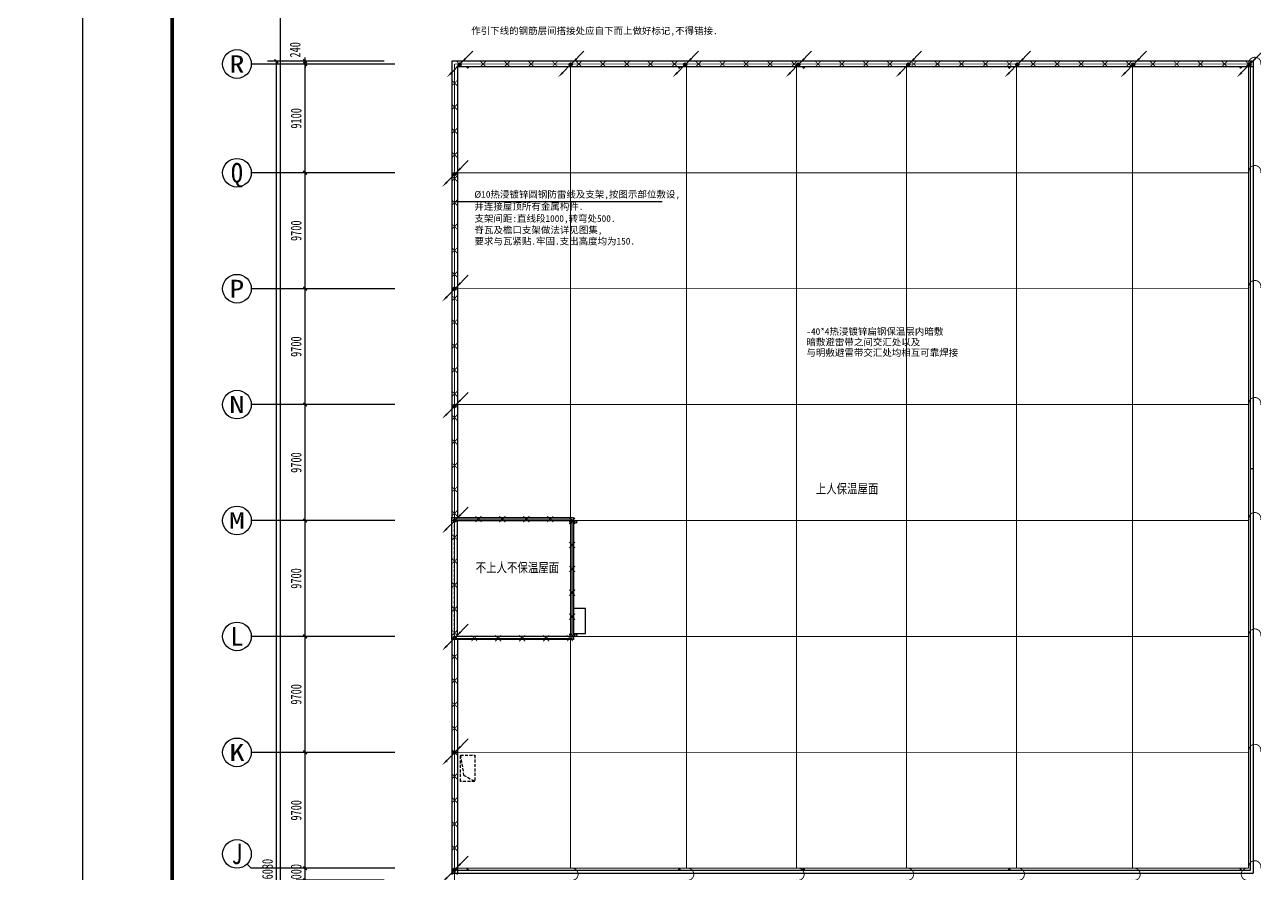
# Model space of a CAD drawing. Header units: millimetres. Extents: x -633009578 to 5705885, y -633235091 to 2571734.
# Drawn here: x 3751059 to 3853920, y 1923908 to 1994937 of the extents above; entities that cross this region are included whole.
import ezdxf
from ezdxf.enums import TextEntityAlignment as Align

# ---------------------------------------------------------------- set-up
doc = ezdxf.new("R2010")
doc.units = ezdxf.units.MM
doc.header["$LTSCALE"] = 1000
doc.header["$MEASUREMENT"] = 0
doc.linetypes.add('DASH', pattern=[0.35, 0.25, -0.1])
doc.linetypes.add('HIDDEN', pattern=[0.375, 0.25, -0.125])
doc.layers.get('0').update_dxf_attribs({"color": 9})
for name, color, linetype in [('3T_WOOD', 21, 'Continuous'), ('A-ABOV(投影线)', 154, 'HIDDEN'), ('A-FLOR(看线)', 8, 'Continuous'), ('A-ROOF(屋顶)', 11, 'Continuous'), ('A-ST(雨水管)', 161, 'Continuous'), ('AXIS_TEXT', 7, 'Continuous'), ('C-AXIS(轴号)', 3, 'Continuous'), ('PUB_TEXT', 7, 'Continuous'), ('电-弱电平面-箭头', 3, 'Continuous'), ('电-强电平面-设备', 4, 'Continuous'), ('电-接地防雷-接地线', 132, 'Continuous'), ('电-接地防雷-防雷卡子', 94, 'Continuous'), ('电-接地防雷-防雷线', 94, 'Continuous'), ('设备-箱柜', 3, 'Continuous'), ('院图签、封面151013$0$PUB_TITLE', 153, 'Continuous'), ('院图签、封面151013$0$图签文字', 4, 'Continuous')]:
    doc.layers.add(name, color=color, linetype=linetype)
doc.styles.add('_TCH_AXIS', font='simhei.ttf', dxfattribs={"bigfont": 'GBCBIG'})
doc.styles.add('_TCH_DIM', font='simhei.ttf', dxfattribs={"width": 0.8, "bigfont": 'hztxt.shx'})
doc.styles.add('_TCH_DIM_T3', font='simhei.ttf', dxfattribs={"width": 0.707, "bigfont": 'GBCBIG'})
doc.styles.add('COMPLEX', font='simhei.ttf')
doc.styles.add('IDQSTYLE', font='simhei.ttf', dxfattribs={"width": 0.707, "bigfont": 'hztxt.shx'})
doc.styles.get("Standard").update_dxf_attribs({"font": 'simhei.ttf', "bigfont": 'hztxt.shx'})
doc.styles.add('宋', font='simhei.ttf', dxfattribs={"width": 0.8})
doc.styles.add('院图签、封面151013$0$-宋体', font='simhei.ttf', dxfattribs={"width": 0.8})
doc.linetypes.add('GDLine', pattern='A,1,-3,5.8,["|",Standard,S=4,R=-45,X=-1.407,Y=-0.7],-0.1,["|",Standard,S=4,R=-45,X=-1.407,Y=-0.7],-0.1,["|",Standard,S=4,R=-45,X=-1.407,Y=-0.7],-0.1,["|",Standard,S=4,R=-45,X=-1.407,Y=-0.7],-0.1,5.8,-3,1', length=20)
doc.dimstyles.new('_TCH_ARCH&&300', dxfattribs={"dimtxt": 892.5, "dimasz": 300, "dimexe": 750, "dimexo": 900, "dimgap": 300, "dimtad": 1, "dimdec": 0, "dimzin": 0, "dimdsep": 46, "dimtxsty": '_TCH_DIM_T3', "dimblk": 'ARCHTICK', "dimcen": 0.09, "dimclrt": 7, "dimazin": 2, "dimtfac": 1, "dimtdec": 0, "dimtix": 1, "dimtmove": 2, "dimatfit": 3, "dimfxl": 1, "dimtolj": 1, "dimtzin": 0, "dimarcsym": 0})

# ---------------------------------------------------------------- blocks, each defined once
blk = doc.blocks.new('_ArchTick')
at = {"color": 0, "linetype": 'ByBlock', "const_width": 0.4}
blk.add_lwpolyline([(-0.5, -0.5), (0.5, 0.5)], dxfattribs=at)
blk = doc.blocks.new('*D61')
at = {"layer": 'C-AXIS(轴号)', "color": 0, "lineweight": -2, "transparency": 16777216}
for p, q in [((1116041, 1042112), (1108691, 1042112)), ((1109441, 1042112), (1109441, 1042412)), ((1109441, 1041112), (1109441, 1042112)), ((1116041, 1041112), (1108691, 1041112)), ((1109441, 1041112), (1109441, 1040812))]:
    blk.add_line(p, q, dxfattribs=at)
at = {"layer": 'Defpoints', "color": 0, "transparency": 16777216}
for p in [(1109441, 1042112), (1116941, 1042112), (1116941, 1041112)]:
    blk.add_point(p, dxfattribs=at)
at = {"layer": 'C-AXIS(轴号)', "color": 0, "linetype": 'ByBlock', "lineweight": -2, "transparency": 16777216, "xscale": 300, "yscale": 300, "zscale": 300}
for p, rotation in [((1109441, 1042112), 270), ((1109441, 1041112), 90)]:
    blk.add_blockref('_ArchTick', p, dxfattribs=dict(at, rotation=rotation))
at = {"layer": 'C-AXIS(轴号)', "color": 7, "transparency": 16777216, "insert": (1108694, 1041612), "char_height": 892.5, "attachment_point": 5, "rotation": 90, "style": '_TCH_DIM_T3'}
blk.add_mtext('\\A1;1000', dxfattribs=at)
blk = doc.blocks.new('*D62')
at = {"layer": 'C-AXIS(轴号)', "color": 0, "lineweight": -2, "transparency": 16777216}
for p, q in [((1116041, 1051812), (1108691, 1051812)), ((1109441, 1042112), (1109441, 1051812)), ((1116041, 1042112), (1108691, 1042112))]:
    blk.add_line(p, q, dxfattribs=at)
at = {"layer": 'Defpoints', "color": 0, "transparency": 16777216}
for p in [(1109441, 1051812), (1116941, 1051812), (1116941, 1042112)]:
    blk.add_point(p, dxfattribs=at)
at = {"layer": 'C-AXIS(轴号)', "color": 0, "linetype": 'ByBlock', "lineweight": -2, "transparency": 16777216, "xscale": 300, "yscale": 300, "zscale": 300}
for p, rotation in [((1109441, 1051812), 90), ((1109441, 1042112), 270)]:
    blk.add_blockref('_ArchTick', p, dxfattribs=dict(at, rotation=rotation))
at = {"layer": 'C-AXIS(轴号)', "color": 7, "transparency": 16777216, "insert": (1108694, 1046962), "char_height": 892.5, "attachment_point": 5, "rotation": 90, "style": '_TCH_DIM_T3'}
blk.add_mtext('\\A1;9700', dxfattribs=at)
blk = doc.blocks.new('*D63')
at = {"layer": 'C-AXIS(轴号)', "color": 0, "lineweight": -2, "transparency": 16777216}
for p, q in [((1116041, 1061512), (1108691, 1061512)), ((1109441, 1051812), (1109441, 1061512)), ((1116041, 1051812), (1108691, 1051812))]:
    blk.add_line(p, q, dxfattribs=at)
at = {"layer": 'Defpoints', "color": 0, "transparency": 16777216}
for p in [(1109441, 1061512), (1116941, 1061512), (1116941, 1051812)]:
    blk.add_point(p, dxfattribs=at)
at = {"layer": 'C-AXIS(轴号)', "color": 0, "linetype": 'ByBlock', "lineweight": -2, "transparency": 16777216, "xscale": 300, "yscale": 300, "zscale": 300}
for p, rotation in [((1109441, 1061512), 90), ((1109441, 1051812), 270)]:
    blk.add_blockref('_ArchTick', p, dxfattribs=dict(at, rotation=rotation))
at = {"layer": 'C-AXIS(轴号)', "color": 7, "transparency": 16777216, "insert": (1108694, 1056662), "char_height": 892.5, "attachment_point": 5, "rotation": 90, "style": '_TCH_DIM_T3'}
blk.add_mtext('\\A1;9700', dxfattribs=at)
blk = doc.blocks.new('*D64')
at = {"layer": 'C-AXIS(轴号)', "color": 0, "lineweight": -2, "transparency": 16777216}
for p, q in [((1116041, 1071212), (1108691, 1071212)), ((1109441, 1061512), (1109441, 1071212)), ((1116041, 1061512), (1108691, 1061512))]:
    blk.add_line(p, q, dxfattribs=at)
at = {"layer": 'Defpoints', "color": 0, "transparency": 16777216}
for p in [(1109441, 1071212), (1116941, 1071212), (1116941, 1061512)]:
    blk.add_point(p, dxfattribs=at)
at = {"layer": 'C-AXIS(轴号)', "color": 0, "linetype": 'ByBlock', "lineweight": -2, "transparency": 16777216, "xscale": 300, "yscale": 300, "zscale": 300}
for p, rotation in [((1109441, 1071212), 90), ((1109441, 1061512), 270)]:
    blk.add_blockref('_ArchTick', p, dxfattribs=dict(at, rotation=rotation))
at = {"layer": 'C-AXIS(轴号)', "color": 7, "transparency": 16777216, "insert": (1108694, 1066362), "char_height": 892.5, "attachment_point": 5, "rotation": 90, "style": '_TCH_DIM_T3'}
blk.add_mtext('\\A1;9700', dxfattribs=at)
blk = doc.blocks.new('*D65')
at = {"layer": 'C-AXIS(轴号)', "color": 0, "lineweight": -2, "transparency": 16777216}
for p, q in [((1116041, 1080912), (1108691, 1080912)), ((1109441, 1071212), (1109441, 1080912)), ((1116041, 1071212), (1108691, 1071212))]:
    blk.add_line(p, q, dxfattribs=at)
at = {"layer": 'Defpoints', "color": 0, "transparency": 16777216}
for p in [(1109441, 1080912), (1116941, 1080912), (1116941, 1071212)]:
    blk.add_point(p, dxfattribs=at)
at = {"layer": 'C-AXIS(轴号)', "color": 0, "linetype": 'ByBlock', "lineweight": -2, "transparency": 16777216, "xscale": 300, "yscale": 300, "zscale": 300}
for p, rotation in [((1109441, 1080912), 90), ((1109441, 1071212), 270)]:
    blk.add_blockref('_ArchTick', p, dxfattribs=dict(at, rotation=rotation))
at = {"layer": 'C-AXIS(轴号)', "color": 7, "transparency": 16777216, "insert": (1108694, 1076062), "char_height": 892.5, "attachment_point": 5, "rotation": 90, "style": '_TCH_DIM_T3'}
blk.add_mtext('\\A1;9700', dxfattribs=at)
blk = doc.blocks.new('*D66')
at = {"layer": 'C-AXIS(轴号)', "color": 0, "lineweight": -2, "transparency": 16777216}
for p, q in [((1116041, 1090612), (1108691, 1090612)), ((1109441, 1080912), (1109441, 1090612)), ((1116041, 1080912), (1108691, 1080912))]:
    blk.add_line(p, q, dxfattribs=at)
at = {"layer": 'Defpoints', "color": 0, "transparency": 16777216}
for p in [(1109441, 1090612), (1116941, 1090612), (1116941, 1080912)]:
    blk.add_point(p, dxfattribs=at)
at = {"layer": 'C-AXIS(轴号)', "color": 0, "linetype": 'ByBlock', "lineweight": -2, "transparency": 16777216, "xscale": 300, "yscale": 300, "zscale": 300}
for p, rotation in [((1109441, 1090612), 90), ((1109441, 1080912), 270)]:
    blk.add_blockref('_ArchTick', p, dxfattribs=dict(at, rotation=rotation))
at = {"layer": 'C-AXIS(轴号)', "color": 7, "transparency": 16777216, "insert": (1108694, 1085762), "char_height": 892.5, "attachment_point": 5, "rotation": 90, "style": '_TCH_DIM_T3'}
blk.add_mtext('\\A1;9700', dxfattribs=at)
blk = doc.blocks.new('*D67')
at = {"layer": 'C-AXIS(轴号)', "color": 0, "lineweight": -2, "transparency": 16777216}
for p, q in [((1116041, 1100312), (1108691, 1100312)), ((1109441, 1090612), (1109441, 1100312)), ((1116041, 1090612), (1108691, 1090612))]:
    blk.add_line(p, q, dxfattribs=at)
at = {"layer": 'Defpoints', "color": 0, "transparency": 16777216}
for p in [(1109441, 1100312), (1116941, 1100312), (1116941, 1090612)]:
    blk.add_point(p, dxfattribs=at)
at = {"layer": 'C-AXIS(轴号)', "color": 0, "linetype": 'ByBlock', "lineweight": -2, "transparency": 16777216, "xscale": 300, "yscale": 300, "zscale": 300}
for p, rotation in [((1109441, 1100312), 90), ((1109441, 1090612), 270)]:
    blk.add_blockref('_ArchTick', p, dxfattribs=dict(at, rotation=rotation))
at = {"layer": 'C-AXIS(轴号)', "color": 7, "transparency": 16777216, "insert": (1108694, 1095462), "char_height": 892.5, "attachment_point": 5, "rotation": 90, "style": '_TCH_DIM_T3'}
blk.add_mtext('\\A1;9700', dxfattribs=at)
blk = doc.blocks.new('*D68')
at = {"layer": 'C-AXIS(轴号)', "color": 0, "lineweight": -2, "transparency": 16777216}
for p, q in [((1116041, 1109412), (1108691, 1109412)), ((1109441, 1100312), (1109441, 1109412)), ((1116041, 1100312), (1108691, 1100312))]:
    blk.add_line(p, q, dxfattribs=at)
at = {"layer": 'Defpoints', "color": 0, "transparency": 16777216}
for p in [(1109441, 1109412), (1116941, 1109412), (1116941, 1100312)]:
    blk.add_point(p, dxfattribs=at)
at = {"layer": 'C-AXIS(轴号)', "color": 0, "linetype": 'ByBlock', "lineweight": -2, "transparency": 16777216, "xscale": 300, "yscale": 300, "zscale": 300}
for p, rotation in [((1109441, 1109412), 90), ((1109441, 1100312), 270)]:
    blk.add_blockref('_ArchTick', p, dxfattribs=dict(at, rotation=rotation))
at = {"layer": 'C-AXIS(轴号)', "color": 7, "transparency": 16777216, "insert": (1108694, 1104862), "char_height": 892.5, "attachment_point": 5, "rotation": 90, "style": '_TCH_DIM_T3'}
blk.add_mtext('\\A1;9100', dxfattribs=at)
blk = doc.blocks.new('*D69')
at = {"layer": 'C-AXIS(轴号)', "color": 0, "lineweight": -2, "transparency": 16777216}
for p, q in [((1109441, 1109652), (1109441, 1109952)), ((1116041, 1109652), (1108691, 1109652)), ((1116041, 1109412), (1108691, 1109412)), ((1109441, 1109412), (1109441, 1109652)), ((1109441, 1109412), (1109441, 1109112))]:
    blk.add_line(p, q, dxfattribs=at)
at = {"layer": 'Defpoints', "color": 0, "transparency": 16777216}
for p in [(1109441, 1109652), (1116941, 1109652), (1116941, 1109412)]:
    blk.add_point(p, dxfattribs=at)
at = {"layer": 'C-AXIS(轴号)', "color": 0, "linetype": 'ByBlock', "lineweight": -2, "transparency": 16777216, "xscale": 300, "yscale": 300, "zscale": 300}
for p, rotation in [((1109441, 1109652), 270), ((1109441, 1109412), 90)]:
    blk.add_blockref('_ArchTick', p, dxfattribs=dict(at, rotation=rotation))
at = {"layer": 'C-AXIS(轴号)', "color": 7, "transparency": 16777216, "insert": (1108616, 1110600), "char_height": 892.5, "attachment_point": 5, "rotation": 90, "style": '_TCH_DIM_T3'}
blk.add_mtext('\\A1;240', dxfattribs=at)
blk = doc.blocks.new('*D70')
at = {"layer": 'C-AXIS(轴号)', "color": 0, "lineweight": -2, "transparency": 16777216}
for p, q in [((1116041, 1109652), (1106291, 1109652)), ((1107041, 973572), (1107041, 1109652)), ((1116041, 973572), (1106291, 973572))]:
    blk.add_line(p, q, dxfattribs=at)
at = {"layer": 'Defpoints', "color": 0, "transparency": 16777216}
for p in [(1107041, 1109652), (1116941, 1109652), (1116941, 973572)]:
    blk.add_point(p, dxfattribs=at)
at = {"layer": 'C-AXIS(轴号)', "color": 0, "linetype": 'ByBlock', "lineweight": -2, "transparency": 16777216, "xscale": 300, "yscale": 300, "zscale": 300}
for p, rotation in [((1107041, 1109652), 90), ((1107041, 973572), 270)]:
    blk.add_blockref('_ArchTick', p, dxfattribs=dict(at, rotation=rotation))
at = {"layer": 'C-AXIS(轴号)', "color": 7, "transparency": 16777216, "insert": (1106294, 1041612), "char_height": 892.5, "attachment_point": 5, "rotation": 90, "style": '_TCH_DIM_T3'}
blk.add_mtext('\\A1;136080', dxfattribs=at)
blk = doc.blocks.new('_AXISO')
blk.add_circle((0, 0), 0.5)
at = {"layer": 'AXIS_TEXT', "style": 'COMPLEX', "width": 1.041667}
blk.add_attdef('A', text='', height=0.56, dxfattribs=at).set_placement((-0.25, -0.28), (0.25, -0.28), align=Align.FIT)
blk = doc.blocks.new('*X25')
at = {"color": 0, "linetype": 'Continuous'}
for p, q in [((192.59, 446.72), (193.93, 448.06)), ((192.65, 447.21), (193.44, 448)), ((192.67, 446.38), (194.27, 447.98)), ((192.81, 446.1), (194.55, 447.84)), ((193.01, 445.87), (194.78, 447.64)), ((193.27, 445.7), (194.95, 447.39)), ((193.58, 445.59), (195.06, 447.07)), ((193.98, 445.57), (195.08, 446.67))]:
    blk.add_line(p, q, dxfattribs=at)
blk = doc.blocks.new('HC001444')
at = {"color": 0, "linetype": 'Continuous'}
for p, q in [((5.31, 5.36), (0.47, 0.41)), ((0, -0.06), (-3.11, -3.23))]:
    blk.add_line(p, q, dxfattribs=at)
for points in [[(2.3, 2.28, 0.8, 0, 0), (0.47, 0.41, 0, 0, 0)], [(-3.11, -3.23, 0.8, 0, 0), (-5.06, -5.12, 0, 0, 0)]]:
    blk.add_lwpolyline(points, format="xyseb", dxfattribs=at)
blk.add_circle((0, 0), 0.625, dxfattribs=at)
at = {"color": 0, "linetype": 'Continuous', "xscale": 0.5, "yscale": 0.5, "zscale": 0.5}
blk.add_blockref('*X25', (-96.92, -223.41), dxfattribs=at)
at = {"color": 0, "style": 'IDQSTYLE', "width": 0.7}
blk.add_attdef('PSFHATT', (7.31, -5.12), '', height=2.5, dxfattribs=at)
blk = doc.blocks.new('建筑图框_A1')
at = {"layer": '院图签、封面151013$0$PUB_TITLE'}
blk.add_lwpolyline([(0, 0), (84100, 0), (84100, 59400), (0, 59400)], close=True, dxfattribs=at)
at = {"layer": '院图签、封面151013$0$PUB_TITLE', "const_width": 100}
blk.add_lwpolyline([(2500, 1000), (83100, 1000), (83100, 58400), (2500, 58400)], close=True, dxfattribs=at)
at = {"layer": '院图签、封面151013$0$图签文字', "color": 6, "style": '院图签、封面151013$0$-宋体'}
for tag, height, width, p in [('工程主持人', 400, 0.8, (79991, 29506)), ('审定', 400, 0.8, (79991, 28706)), ('审核', 400, 0.8, (79991, 27906)), ('专业负责人', 400, 0.8, (79991, 27106)), ('校对', 400, 0.8, (79991, 26306)), ('设计', 400, 0.8, (79991, 25506)), ('方案设计人', 400, 0.8, (79991, 24707)), ('工程编号', 300, 0.7, (81000, 8700)), ('版次', 300, 0.7, (78738, 3006)), ('日期', 300, 0.7, (82038, 3000)), ('图号', 200, 0.7, (82538, 2400)), ('比例', 300, 0.7, (78738, 2200)), ('图号_X施', 300, 0.7, (81538, 2200)), ('图号_总数', 200, 0.7, (82538, 2000))]:
    blk.add_attdef(tag, text='', height=height, dxfattribs=dict(at, width=width)).set_placement(p, align=Align.MIDDLE_CENTER)
at = {"layer": '院图签、封面151013$0$图签文字', "color": 6, "style": '院图签、封面151013$0$-宋体', "width": 0.7}
for tag, p in [('建设单位_001', (80936, 7446)), ('工程名称_001', (80934, 6045)), ('图名_001', (79743, 4060))]:
    blk.add_attdef(tag, p, '', height=300, dxfattribs=at)
blk = doc.blocks.new('9-4')
at = {"layer": 'A-ABOV(投影线)'}
blk.add_lwpolyline([(1122440.6, 1049387.4), (1122440.6, 1051587.4), (1123640.6, 1051587.4), (1123640.6, 1049387.4)], close=True, dxfattribs=at)
blk.add_lwpolyline([(1122440.6, 1051587.4), (1122699.7, 1049908.3), (1123640.6, 1049387.4)], dxfattribs=at)
at = {"layer": 'A-FLOR(看线)'}
blk.add_lwpolyline([(1131890.6, 1061762.4), (1132890.6, 1061762.4), (1132890.6, 1063862.4), (1131890.6, 1063862.4)], dxfattribs=at)
at = {"layer": 'A-ROOF(屋顶)'}
for points in [[(1188740.6, 1109652.4), (1121700.6, 1109652.4), (1121700.6, 1071462.4)], [(1122180.6, 1041952.4), (1188500.6, 1041952.4), (1188500.6, 1109172.4)], [(1188740.6, 1109172.4), (1122180.6, 1109172.4), (1122180.6, 1071462.4)], [(1188740.6, 1109652.4), (1188740.6, 1041712.4)], [(1188500.6, 1075562.4), (1188740.6, 1075562.4)], [(1121700.6, 1061262.4), (1121700.6, 1041712.4), (1188740.6, 1041712.4)], [(1122180.6, 1061262.4), (1122180.6, 1041712.4)]]:
    blk.add_lwpolyline(points, dxfattribs=at)
for points in [[(1121700.6, 1061262.4), (1121700.6, 1071462.4), (1131890.6, 1071462.4), (1131890.6, 1061262.4)], [(1122180.6, 1061502.4), (1122180.6, 1071222.4), (1131650.6, 1071222.4), (1131650.6, 1061502.4)]]:
    blk.add_lwpolyline(points, close=True, dxfattribs=at)
at = {"layer": 'A-ROOF(屋顶)', "color": 8, "linetype": 'HIDDEN'}
blk.add_lwpolyline([(1121940.6, 1061262.4), (1121940.6, 1071462.4)], dxfattribs=at)
at = {"layer": 'A-ST(雨水管)', "linetype": 'DASH'}
for p, q in [((1131540.3, 1071167.7), (1131901.8, 1071167.7)), ((1131540.3, 1071027.7), (1131901.8, 1071027.7)), ((1131540.3, 1061697.1), (1131901.8, 1061697.1)), ((1131540.3, 1061557.1), (1131901.8, 1061557.1))]:
    blk.add_line(p, q, dxfattribs=at)
at = {"layer": 'A-ST(雨水管)'}
for points in [[(1123030.6, 1109172.4, -1), (1123030.6, 1109072.4, -1)], [(1140740.6, 1109172.4, 1), (1140740.6, 1109072.4, 1)], [(1140740.6, 1109172.4, -1), (1140740.6, 1109072.4, -1)], [(1151140.6, 1109172.4, -1), (1151140.6, 1109072.4, -1)], [(1151140.6, 1109172.4, 1), (1151140.6, 1109072.4, 1)], [(1168340.6, 1109172.4, 1), (1168340.6, 1109072.4, 1)], [(1168340.6, 1109172.4, -1), (1168340.6, 1109072.4, -1)], [(1187690.6, 1109172.4, -1), (1187690.6, 1109072.4, -1)], [(1123030.6, 1041952.4, 1), (1123030.6, 1042052.4, 1)], [(1140740.6, 1041952.4, -1), (1140740.6, 1042052.4, -1)], [(1140740.6, 1041952.4, 1), (1140740.6, 1042052.4, 1)], [(1151140.6, 1041952.4, 1), (1151140.6, 1042052.4, 1)], [(1151140.6, 1041952.4, -1), (1151140.6, 1042052.4, -1)], [(1168340.6, 1041952.4, -1), (1168340.6, 1042052.4, -1)], [(1168340.6, 1041952.4, 1), (1168340.6, 1042052.4, 1)], [(1187690.6, 1041952.4, 1), (1187690.6, 1042052.4, 1)]]:
    blk.add_lwpolyline(points, format="xyb", close=True, dxfattribs=at)
for centre in [(1132071.8, 1071097.7), (1132071.8, 1061627.1)]:
    blk.add_circle(centre, 100, dxfattribs=at)
at = {"layer": 'C-AXIS(轴号)'}
for p, q in [((1116940.6, 1109412.4), (1104940.6, 1109412.4)), ((1116940.6, 1100312.4), (1104940.6, 1100312.4)), ((1116940.6, 1090612.4), (1104940.6, 1090612.4)), ((1116940.6, 1080912.4), (1104940.6, 1080912.4)), ((1116940.6, 1071212.4), (1104940.6, 1071212.4)), ((1116940.6, 1061512.4), (1104940.6, 1061512.4)), ((1116940.6, 1051812.4), (1104940.6, 1051812.4)), ((1104589.1, 1042463.9), (1104940.6, 1042112.4)), ((1116940.6, 1042112.4), (1104940.6, 1042112.4))]:
    blk.add_line(p, q, dxfattribs=at)
ref = blk.add_blockref('_AXISO', (1103740.6, 1109412.4), dxfattribs=dict(at, xscale=2400, yscale=2400, zscale=2400))
ref.add_attrib('A', 'R', dxfattribs={"layer": 'AXIS_TEXT', "height": 1457.8, "style": '_TCH_AXIS'}).set_placement((1103115.8, 1108683.5), (1104365.4, 1108683.5), align=Align.FIT)
ref = blk.add_blockref('_AXISO', (1103740.6, 1100312.4), dxfattribs=dict(at, xscale=2400, yscale=2400, zscale=2400))
ref.add_attrib('A', 'Q', dxfattribs={"layer": 'AXIS_TEXT', "height": 1635.2, "style": '_TCH_AXIS', "width": 0.807692}).set_placement((1103237.5, 1099494.8), (1104243.7, 1099494.8), align=Align.FIT)
ref = blk.add_blockref('_AXISO', (1103740.6, 1090612.4), dxfattribs=dict(at, xscale=2400, yscale=2400, zscale=2400))
ref.add_attrib('A', 'P', dxfattribs={"layer": 'AXIS_TEXT', "height": 1492.3, "style": '_TCH_AXIS'}).set_placement((1103136.6, 1089866.3), (1104344.6, 1089866.3), align=Align.FIT)
ref = blk.add_blockref('_AXISO', (1103740.6, 1080912.4), dxfattribs=dict(at, xscale=2400, yscale=2400, zscale=2400))
ref.add_attrib('A', 'N', dxfattribs={"layer": 'AXIS_TEXT', "height": 1423.7, "style": '_TCH_AXIS'}).set_placement((1103096.5, 1080200.5), (1104384.7, 1080200.5), align=Align.FIT)
ref = blk.add_blockref('_AXISO', (1103740.6, 1071212.4), dxfattribs=dict(at, xscale=2400, yscale=2400, zscale=2400))
ref.add_attrib('A', 'M', dxfattribs={"layer": 'AXIS_TEXT', "height": 1357.6, "style": '_TCH_AXIS'}).set_placement((1103061.8, 1070533.6), (1104419.4, 1070533.6), align=Align.FIT)
ref = blk.add_blockref('_AXISO', (1103740.6, 1061512.4), dxfattribs=dict(at, xscale=2400, yscale=2400, zscale=2400))
ref.add_attrib('A', 'L', dxfattribs={"layer": 'AXIS_TEXT', "height": 1562.4, "style": '_TCH_AXIS'}).set_placement((1103182.6, 1060731.2), (1104298.6, 1060731.2), align=Align.FIT)
ref = blk.add_blockref('_AXISO', (1103740.6, 1051812.4), dxfattribs=dict(at, xscale=2400, yscale=2400, zscale=2400))
ref.add_attrib('A', 'K', dxfattribs={"layer": 'AXIS_TEXT', "height": 1423.7, "style": '_TCH_AXIS'}).set_placement((1103096.5, 1051100.5), (1104384.7, 1051100.5), align=Align.FIT)
ref = blk.add_blockref('_AXISO', (1103740.6, 1043312.4), dxfattribs=dict(at, xscale=2400, yscale=2400, zscale=2400))
ref.add_attrib('A', 'J', dxfattribs={"layer": 'AXIS_TEXT', "height": 1700.8, "style": '_TCH_AXIS'}).set_placement((1103295.2, 1042462), (1104186, 1042462), align=Align.FIT)
at = {"layer": 'PUB_TEXT', "style": '_TCH_DIM', "width": 0.8}
for s, p in [('上人保温屋面', (1152150.8, 1073474.4)), ('不上人不保温屋面', (1123706.3, 1066874.3))]:
    blk.add_text(s, height=800, dxfattribs=at).set_placement(p)
at = {"layer": 'C-AXIS(轴号)'}
dim = blk.add_linear_dim(base=(1109440.6, 1109652.4), p1=(1116940.6, 1109412.4), p2=(1116940.6, 1109652.4), angle=90, dimstyle='_TCH_ARCH&&300', dxfattribs=at)
dim.commit()
dim.dimension.update_dxf_attribs({"geometry": '*D69', "text_midpoint": (1108615.6, 1110600.4), "dimtype": 129})
for p1, p2, distance, picture, middle in [((1116940.6, 973572.4), (1116940.6, 1109652.4), 9900, '*D70', (1106294.3, 1041612.4)), ((1116940.6, 1100312.4), (1116940.6, 1109412.4), 7500, '*D68', (1108694.3, 1104862.4)), ((1116940.6, 1090612.4), (1116940.6, 1100312.4), 7500, '*D67', (1108694.3, 1095462.4)), ((1116940.6, 1080912.4), (1116940.6, 1090612.4), 7500, '*D66', (1108694.3, 1085762.4)), ((1116940.6, 1071212.4), (1116940.6, 1080912.4), 7500, '*D65', (1108694.3, 1076062.4)), ((1116940.6, 1061512.4), (1116940.6, 1071212.4), 7500, '*D64', (1108694.3, 1066362.4)), ((1116940.6, 1051812.4), (1116940.6, 1061512.4), 7500, '*D63', (1108694.3, 1056662.4)), ((1116940.6, 1042112.4), (1116940.6, 1051812.4), 7500, '*D62', (1108694.3, 1046962.4)), ((1116940.6, 1041112.4), (1116940.6, 1042112.4), 7500, '*D61', (1108694.3, 1041612.4))]:
    dim = blk.add_aligned_dim(p1=p1, p2=p2, distance=distance, dimstyle='_TCH_ARCH&&300', dxfattribs=at)
    dim.commit()
    dim.dimension.update_dxf_attribs({"geometry": picture, "text_midpoint": middle})

msp = doc.modelspace()

# ---------------------------------------------------------------- linework, layer by layer
at = {"layer": '3T_WOOD', "elevation": 0}
msp.add_lwpolyline([(2974832.1, 2253885), (3772422.7, 2253885), (3772422.7, 1815059), (2974832.1, 1815059)], close=True, dxfattribs=at)
at = {"layer": '电-强电平面-设备', "color": 3}
msp.add_line((3787067.1, 1980138), (3804392.4, 1980138), dxfattribs=at)
for points, elevation in [([(3787531, 1991682.3, 0.0126, 0.0126, 0), (3788618.7, 1994908.7, 0.0126, 0.0126, 0), (3787531, 1991682.3, 0.0126, 0.0126, 0), (3788618.7, 1994908.7, 12.6, 12.6, 0), (3809185.4, 1994908.7, 12.6, 12.6, 0)], -3150), ([(3815674.9, 1968820.3, 0.0164, 0.0164, 0), (3816466, 1968820.3, 0.0164, 0.0164, 0), (3815674.9, 1968820.3, 0.0164, 0.0164, 0), (3816466, 1968820.3, 16.4, 16.4, 0), (3827327, 1968820.3, 16.4, 16.4, 0)], 0)]:
    msp.add_lwpolyline(points, format="xyseb", dxfattribs=dict(at, elevation=elevation))
at = {"layer": '电-接地防雷-接地线', "linetype": 'GDLine', "ltscale": 0.1, "const_width": 75}
for points in [[(3796720, 1991638.2), (3796720, 1953553.9)], [(3806420, 1991638.2), (3806420, 1924338.2)], [(3815620, 1991638.2), (3815620, 1924338.2)], [(3824820, 1991638.2), (3824820, 1924338.2)], [(3834020, 1991638.2), (3834020, 1924338.2)], [(3843720, 1991638.2), (3843720, 1924338.2)], [(3853420, 1991638.2), (3853420, 1924338.2)], [(3787020, 1982538.2), (3853420, 1982538.2)], [(3787020, 1972838.2), (3853420, 1972838.2)], [(3787020, 1963138.2), (3853420, 1963138.2)], [(3787020, 1953438.2), (3853420, 1953438.2)], [(3787020, 1943738.2), (3853420, 1943738.2)], [(3796720, 1943579.7), (3796720, 1924338.2)], [(3787020, 1934038.2), (3853420, 1934038.2)], [(3787020, 1924338.2), (3853420, 1924338.2)]]:
    msp.add_lwpolyline(points, dxfattribs=at)
for points in [[(3854454.2, 1982509.7, 1.26526056), (3853454.2, 1982509.7)], [(3854454.2, 1972894.9, 1.26526056), (3853454.2, 1972894.9)], [(3854454.2, 1963100.1, 1.26526056), (3853454.2, 1963100.1)], [(3854454.2, 1953472.1, 1.26526056), (3853454.2, 1953472.1)], [(3854454.2, 1943734.8, 1.26526056), (3853454.2, 1943734.8)], [(3854454.2, 1934079.1, 1.26526056), (3853454.2, 1934079.1)], [(3854454.2, 1924338.2, 1.26526056), (3853454.2, 1924338.2)], [(3796720, 1923338.2, 1.26526056), (3796720, 1924338.2)], [(3806397.2, 1923338.2, 1.26526056), (3806397.2, 1924338.2)], [(3815629.7, 1923338.2, 1.26526056), (3815629.7, 1924338.2)], [(3824785.5, 1923338.2, 1.26526056), (3824785.5, 1924338.2)], [(3834051.2, 1923338.2, 1.26526056), (3834051.2, 1924338.2)], [(3843737.5, 1923338.2, 1.26526056), (3843737.5, 1924338.2)], [(3853454.2, 1923338.2, -1.26526056), (3853454.2, 1924338.2)]]:
    msp.add_lwpolyline(points, format="xyb", dxfattribs=at)
at = {"layer": '电-接地防雷-防雷卡子', "const_width": 75}
for points in [[(3787670, 1991888.2), (3787170, 1991388.2)], [(3787170, 1991888.2), (3787670, 1991388.2)], [(3789670, 1991888.2), (3789170, 1991388.2)], [(3789170, 1991888.2), (3789670, 1991388.2)], [(3791670, 1991888.2), (3791170, 1991388.2)], [(3791170, 1991888.2), (3791670, 1991388.2)], [(3793670, 1991888.2), (3793170, 1991388.2)], [(3793170, 1991888.2), (3793670, 1991388.2)], [(3795670, 1991888.2), (3795170, 1991388.2)], [(3795170, 1991888.2), (3795670, 1991388.2)], [(3797670, 1991888.2), (3797170, 1991388.2)], [(3797170, 1991888.2), (3797670, 1991388.2)], [(3799670, 1991888.2), (3799170, 1991388.2)], [(3799170, 1991888.2), (3799670, 1991388.2)], [(3801670, 1991888.2), (3801170, 1991388.2)], [(3801170, 1991888.2), (3801670, 1991388.2)], [(3803670, 1991888.2), (3803170, 1991388.2)], [(3803170, 1991888.2), (3803670, 1991388.2)], [(3805670, 1991888.2), (3805170, 1991388.2)], [(3805170, 1991888.2), (3805670, 1991388.2)], [(3807670, 1991888.2), (3807170, 1991388.2)], [(3807170, 1991888.2), (3807670, 1991388.2)], [(3809670, 1991888.2), (3809170, 1991388.2)], [(3809170, 1991888.2), (3809670, 1991388.2)], [(3811670, 1991888.2), (3811170, 1991388.2)], [(3811170, 1991888.2), (3811670, 1991388.2)], [(3813670, 1991888.2), (3813170, 1991388.2)], [(3813170, 1991888.2), (3813670, 1991388.2)], [(3815670, 1991888.2), (3815170, 1991388.2)], [(3815170, 1991888.2), (3815670, 1991388.2)], [(3817670, 1991888.2), (3817170, 1991388.2)], [(3817170, 1991888.2), (3817670, 1991388.2)], [(3819670, 1991888.2), (3819170, 1991388.2)], [(3819170, 1991888.2), (3819670, 1991388.2)], [(3821670, 1991888.2), (3821170, 1991388.2)], [(3821170, 1991888.2), (3821670, 1991388.2)], [(3823670, 1991888.2), (3823170, 1991388.2)], [(3823170, 1991888.2), (3823670, 1991388.2)], [(3825670, 1991888.2), (3825170, 1991388.2)], [(3825170, 1991888.2), (3825670, 1991388.2)], [(3827670, 1991888.2), (3827170, 1991388.2)], [(3827170, 1991888.2), (3827670, 1991388.2)], [(3829670, 1991888.2), (3829170, 1991388.2)], [(3829170, 1991888.2), (3829670, 1991388.2)], [(3831670, 1991888.2), (3831170, 1991388.2)], [(3831170, 1991888.2), (3831670, 1991388.2)], [(3833670, 1991888.2), (3833170, 1991388.2)], [(3833170, 1991888.2), (3833670, 1991388.2)], [(3835670, 1991888.2), (3835170, 1991388.2)], [(3835170, 1991888.2), (3835670, 1991388.2)], [(3837670, 1991888.2), (3837170, 1991388.2)], [(3837170, 1991888.2), (3837670, 1991388.2)], [(3839670, 1991888.2), (3839170, 1991388.2)], [(3839170, 1991888.2), (3839670, 1991388.2)], [(3841670, 1991888.2), (3841170, 1991388.2)], [(3841170, 1991888.2), (3841670, 1991388.2)], [(3843670, 1991888.2), (3843170, 1991388.2)], [(3843170, 1991888.2), (3843670, 1991388.2)], [(3845670, 1991888.2), (3845170, 1991388.2)], [(3845170, 1991888.2), (3845670, 1991388.2)], [(3847670, 1991888.2), (3847170, 1991388.2)], [(3847170, 1991888.2), (3847670, 1991388.2)], [(3849670, 1991888.2), (3849170, 1991388.2)], [(3849170, 1991888.2), (3849670, 1991388.2)], [(3851670, 1991888.2), (3851170, 1991388.2)], [(3851170, 1991888.2), (3851670, 1991388.2)], [(3853670, 1991888.2), (3853170, 1991388.2)], [(3853170, 1991888.2), (3853670, 1991388.2)], [(3786770, 1990288.2), (3787270, 1989788.2)], [(3786770, 1989788.2), (3787270, 1990288.2)], [(3786770, 1988288.2), (3787270, 1987788.2)], [(3786770, 1987788.2), (3787270, 1988288.2)], [(3786770, 1986288.2), (3787270, 1985788.2)], [(3786770, 1985788.2), (3787270, 1986288.2)], [(3786770, 1984288.2), (3787270, 1983788.2)], [(3786770, 1983788.2), (3787270, 1984288.2)], [(3786770, 1982288.2), (3787270, 1981788.2)], [(3786770, 1981788.2), (3787270, 1982288.2)], [(3786770, 1980288.2), (3787270, 1979788.2)], [(3786770, 1979788.2), (3787270, 1980288.2)], [(3786770, 1978288.2), (3787270, 1977788.2)], [(3786770, 1977788.2), (3787270, 1978288.2)], [(3786770, 1976288.2), (3787270, 1975788.2)], [(3786770, 1975788.2), (3787270, 1976288.2)], [(3786770, 1974288.2), (3787270, 1973788.2)], [(3786770, 1973788.2), (3787270, 1974288.2)], [(3786770, 1972288.2), (3787270, 1971788.2)], [(3786770, 1971788.2), (3787270, 1972288.2)], [(3786770, 1970288.2), (3787270, 1969788.2)], [(3786770, 1969788.2), (3787270, 1970288.2)], [(3786770, 1968288.2), (3787270, 1967788.2)], [(3786770, 1967788.2), (3787270, 1968288.2)], [(3786770, 1966288.2), (3787270, 1965788.2)], [(3786770, 1965788.2), (3787270, 1966288.2)], [(3786770, 1964288.2), (3787270, 1963788.2)], [(3786770, 1963788.2), (3787270, 1964288.2)], [(3786770, 1962288.2), (3787270, 1961788.2)], [(3786770, 1961788.2), (3787270, 1962288.2)], [(3786770, 1960288.2), (3787270, 1959788.2)], [(3786770, 1959788.2), (3787270, 1960288.2)], [(3786770, 1958288.2), (3787270, 1957788.2)], [(3786770, 1957788.2), (3787270, 1958288.2)], [(3786770, 1956288.2), (3787270, 1955788.2)], [(3786770, 1955788.2), (3787270, 1956288.2)], [(3786770, 1954288.2), (3787270, 1953788.2)], [(3786770, 1953788.2), (3787270, 1954288.2)], [(3789270, 1953803.9), (3788770, 1953303.9)], [(3788770, 1953803.9), (3789270, 1953303.9)], [(3791270, 1953803.9), (3790770, 1953303.9)], [(3790770, 1953803.9), (3791270, 1953303.9)], [(3793270, 1953803.9), (3792770, 1953303.9)], [(3792770, 1953803.9), (3793270, 1953303.9)], [(3795270, 1953803.9), (3794770, 1953303.9)], [(3794770, 1953803.9), (3795270, 1953303.9)], [(3797110.2, 1953144.1), (3796610.2, 1953644.1)], [(3797110.2, 1953644.1), (3796610.2, 1953144.1)], [(3786770, 1952288.2), (3787270, 1951788.2)], [(3786770, 1951788.2), (3787270, 1952288.2)], [(3797110.2, 1951144.1), (3796610.2, 1951644.1)], [(3797110.2, 1951644.1), (3796610.2, 1951144.1)], [(3786770, 1950288.2), (3787270, 1949788.2)], [(3786770, 1949788.2), (3787270, 1950288.2)], [(3797110.2, 1949144.1), (3796610.2, 1949644.1)], [(3797110.2, 1949644.1), (3796610.2, 1949144.1)], [(3786770, 1948288.2), (3787270, 1947788.2)], [(3786770, 1947788.2), (3787270, 1948288.2)], [(3797110.2, 1947144.1), (3796610.2, 1947644.1)], [(3797110.2, 1947644.1), (3796610.2, 1947144.1)], [(3786770, 1946288.2), (3787270, 1945788.2)], [(3786770, 1945788.2), (3787270, 1946288.2)], [(3797110.2, 1945144.1), (3796610.2, 1945644.1)], [(3797110.2, 1945644.1), (3796610.2, 1945144.1)], [(3786770, 1944288.2), (3787270, 1943788.2)], [(3786770, 1943788.2), (3787270, 1944288.2)], [(3788424.5, 1943329.7), (3788924.5, 1943829.7)], [(3788924.5, 1943329.7), (3788424.5, 1943829.7)], [(3790424.5, 1943329.7), (3790924.5, 1943829.7)], [(3790924.5, 1943329.7), (3790424.5, 1943829.7)], [(3792424.5, 1943329.7), (3792924.5, 1943829.7)], [(3792924.5, 1943329.7), (3792424.5, 1943829.7)], [(3794424.5, 1943329.7), (3794924.5, 1943829.7)], [(3794924.5, 1943329.7), (3794424.5, 1943829.7)], [(3796424.5, 1943329.7), (3796924.5, 1943829.7)], [(3796924.5, 1943329.7), (3796424.5, 1943829.7)], [(3786770, 1942288.2), (3787270, 1941788.2)], [(3786770, 1941788.2), (3787270, 1942288.2)], [(3786770, 1940288.2), (3787270, 1939788.2)], [(3786770, 1939788.2), (3787270, 1940288.2)], [(3786770, 1938288.2), (3787270, 1937788.2)], [(3786770, 1937788.2), (3787270, 1938288.2)], [(3786770, 1936288.2), (3787270, 1935788.2)], [(3786770, 1935788.2), (3787270, 1936288.2)], [(3786770, 1934288.2), (3787270, 1933788.2)], [(3786770, 1933788.2), (3787270, 1934288.2)], [(3786770, 1932288.2), (3787270, 1931788.2)], [(3786770, 1931788.2), (3787270, 1932288.2)], [(3786770, 1930288.2), (3787270, 1929788.2)], [(3786770, 1929788.2), (3787270, 1930288.2)], [(3786770, 1928288.2), (3787270, 1927788.2)], [(3786770, 1927788.2), (3787270, 1928288.2)], [(3786770, 1926288.2), (3787270, 1925788.2)], [(3786770, 1925788.2), (3787270, 1926288.2)], [(3786770, 1924288.2), (3787270, 1923788.2)], [(3786770, 1923788.2), (3787270, 1924288.2)]]:
    msp.add_lwpolyline(points, dxfattribs=at)
at = {"layer": '电-接地防雷-防雷线', "linetype": 'Continuous', "ltscale": 0.1, "const_width": 75}
for points in [[(3787020, 1856038.2), (3787020, 1991638.2)], [(3787020, 1991638.2), (3853442.9, 1991638.2)], [(3787020, 1953553.9), (3796860.2, 1953553.9)], [(3796860.2, 1953553.9), (3796860.2, 1943579.7)], [(3796860.2, 1943579.7), (3786997, 1943579.7)]]:
    msp.add_lwpolyline(points, dxfattribs=at)
msp.add_lwpolyline([(3854454.2, 1991571.5, 1.26526056), (3853454.2, 1991571.5)], format="xyb", dxfattribs=at)

# ---------------------------------------------------------------- block references
at = {"layer": '3T_WOOD'}
msp.add_blockref('9-4', (2665079.4, 882225.8), dxfattribs=at)
at = {"layer": '电-弱电平面-箭头', "color": 4, "xscale": 210, "yscale": 210, "zscale": 210}
for p in [(3787432.5, 1991597.5), (3796731.2, 1991597.5), (3806310.1, 1991597.5), (3815772.5, 1991597.5), (3824972.9, 1991597.5), (3834085.9, 1991597.5), (3843781.2, 1991597.5), (3853505.7, 1991597.5), (3787033.9, 1982429.3), (3787033.9, 1972836.4), (3787033.9, 1963029.3), (3787033.9, 1953436.4), (3787033.9, 1943629.3), (3787033.9, 1934036.4), (3787033.9, 1924229.3)]:
    msp.add_blockref('HC001444', p, dxfattribs=at)
at = {"layer": '设备-箱柜', "xscale": 3, "yscale": 3}
msp.add_blockref('建筑图框_A1', (3755904.7, 1835012, 0), dxfattribs=at)

# ---------------------------------------------------------------- texts
at = {"layer": '电-强电平面-设备', "color": 3, "style": '宋'}
for s, p in [('作引下线的钢筋层间搭接处应自下而上做好标记,不得错接.', (3788410, 1994136.3, -3150)), ('并连接屋顶所有金属构件.', (3788678.1, 1979432.8)), ('Ø10热浸镀锌圆钢防雷线及支架,按图示部位敷设,', (3788678.1, 1980446.2)), ('支架间距:直线段1000,转弯处500.', (3788685.4, 1978428.8)), ('脊瓦及檐口支架做法详见图集,', (3788685.4, 1977465.2)), ('要求与瓦紧贴.牢固.支出高度均为150.', (3788685.4, 1976528.9)), ('-40*4热浸镀锌扁钢保温层内暗敷', (3816447.9, 1968973.4, 0)), ('与明敷避雷带交汇处均相互可靠焊接', (3816447.9, 1967200.2, 0)), ('暗敷避雷带之间交汇处以及', (3816447.9, 1968084.8, 0))]:
    msp.add_text(s, height=567, dxfattribs=at).set_placement(p)

doc.saveas('drawing.dxf')
